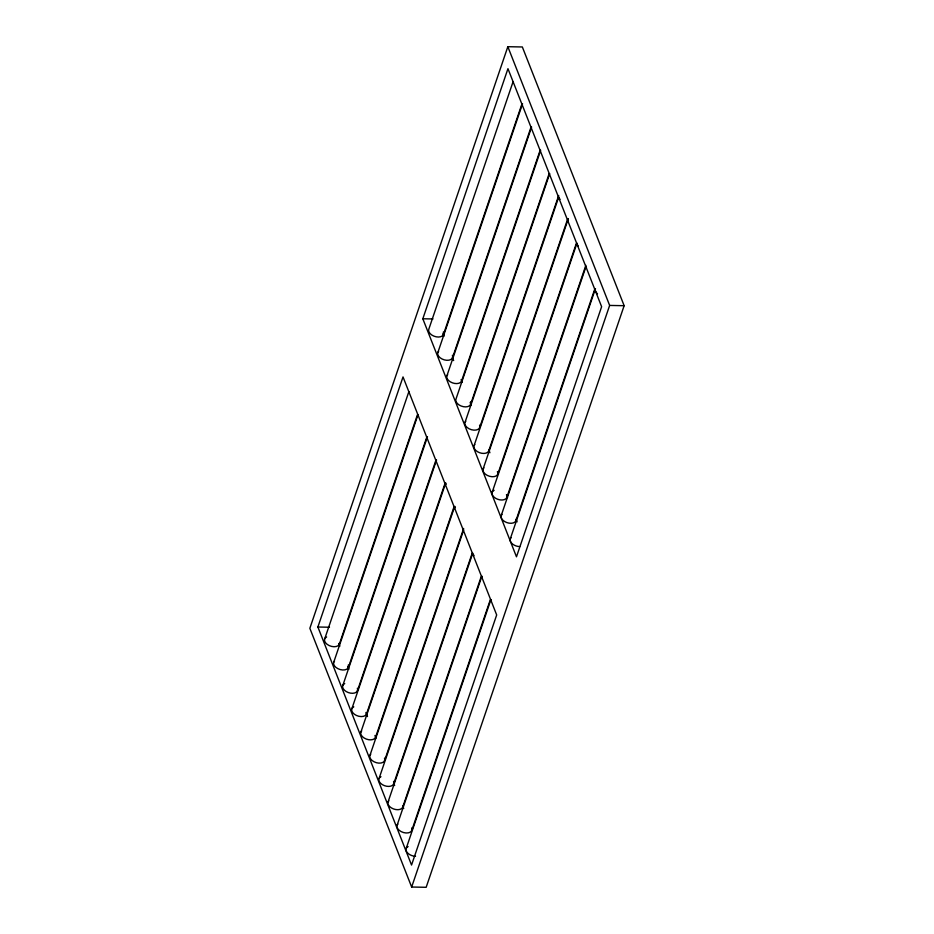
<?xml version="1.0" encoding="UTF-8"?>
<svg xmlns="http://www.w3.org/2000/svg" width="934" height="934" viewBox="0 0 934 934"><rect width="100%" height="100%" fill="white"/><g stroke="black" fill="none" stroke-linecap="round" stroke-linejoin="round"><path stroke-width="1.4" d="M507.839 46.7L309.854 628.302L411.661 887.031L426.161 887.3L624.145 305.698L522.339 46.969L507.839 46.7L609.645 305.43L411.661 887.031M317.887 627.018L403.021 376.927L496.678 614.957L411.544 865.047L317.887 627.018L329.48 627.228M422.822 318.774L507.956 68.684L601.624 306.714L516.479 556.804L422.822 318.774L432.967 318.961M513.035 81.818L428.834 329.153A7.787 4.787 18.8 0 0 436.225 336.824A7.787 4.787 18.8 0 0 443.381 331.99M324.717 638.844L408.917 391.509M443.428 334.559L522.013 103.709M437.883 352.433L522.561 103.721M339.311 644.262L417.428 414.778M333.765 662.136L417.965 414.789M531.072 127.001L452.476 357.85L453.655 360.559M446.942 375.725L531.609 127.012M348.359 667.541L426.943 436.692M342.825 685.416L427.492 436.703M461.536 381.13L540.121 150.281M540.669 150.292L456.002 399.005A7.787 4.787 18.8 0 0 463.381 406.675A7.787 4.787 18.8 0 0 470.549 401.842M357.418 690.821L436.003 459.972M351.873 708.696L436.552 459.983M470.596 404.41L549.18 173.561M465.05 422.285L549.717 173.572M366.467 714.113L445.063 483.263M360.933 731.987L445.6 483.275M479.644 427.702L558.695 195.475M474.11 445.576L558.777 196.864M375.526 737.393L454.111 506.543M369.992 755.267L454.66 506.555M488.704 450.982L567.755 218.754M483.158 468.856L568.304 218.766A7.787 4.787 18.8 0 0 568.351 221.335M384.574 760.673L463.638 528.457M379.041 778.547L463.708 529.835M497.752 474.262L576.348 243.412M492.218 492.136L576.885 243.424M393.634 783.965L472.219 553.115M388.1 801.839L472.767 553.126M506.812 497.553L585.863 265.326M501.266 515.428L585.945 266.715M402.694 807.245L481.279 576.395M397.148 825.119L481.816 576.406M515.86 520.833L594.923 288.606M510.326 538.708L595.46 288.618A7.787 4.787 18.8 0 0 597.503 293.801M411.742 830.524L490.327 599.675M406.208 848.399L490.875 599.686M609.645 305.43L624.145 305.698M442.985 333.45L444.059 336.158M461.116 379.531L462.19 382.239M470.187 402.577L471.25 405.286M488.856 450.001L489.918 452.721M497.378 471.693L498.452 474.402M506.45 494.728L507.512 497.437M516.047 519.129L517.121 521.837M338.762 643.514L339.836 646.223M347.81 666.502L348.884 669.211M365.906 712.49L367.506 716.553M374.954 735.478L376.017 738.187M393.588 782.82L394.65 785.529M402.624 805.809L403.698 808.517M415.537 856.28A7.787 4.787 18.8 0 1 407.026 852.322A7.787 4.787 18.8 0 1 408.111 846.554M491.389 600.889A7.787 4.787 18.8 0 1 491.109 599.546M393.588 781.396A7.787 4.787 18.8 0 1 384.481 785.669A7.787 4.787 18.8 0 1 380.955 776.703M357.372 688.253A7.787 4.787 18.8 0 1 348.254 692.538A7.787 4.787 18.8 0 1 344.728 683.571M384.528 758.104A7.787 4.787 18.8 0 1 376.39 762.704A7.787 4.787 18.8 0 1 370.716 754.217M455.173 507.746A7.787 4.787 18.8 0 1 454.893 506.415M348.312 664.973A7.787 4.787 18.8 0 1 340.174 669.561A7.787 4.787 18.8 0 1 334.5 661.085M375.76 736.155A7.787 4.787 18.8 0 1 366.362 739.098A7.787 4.787 18.8 0 1 361.656 730.937M446.113 484.466A7.787 4.787 18.8 0 1 445.833 483.135M339.544 643.024A7.787 4.787 18.8 0 1 329.212 645.581A7.787 4.787 18.8 0 1 326.62 637M402.928 806.007A7.787 4.787 18.8 0 1 393.529 808.949A7.787 4.787 18.8 0 1 388.824 800.788M474.052 555.66A7.787 4.787 18.8 0 1 473.281 554.317M366.7 712.875A7.787 4.787 18.8 0 1 356.379 715.432A7.787 4.787 18.8 0 1 353.788 706.851M411.696 827.956A7.787 4.787 18.8 0 1 403.558 832.556A7.787 4.787 18.8 0 1 397.884 824.068M482.329 577.597A7.787 4.787 18.8 0 1 482.049 576.266M452.43 355.282A7.787 4.787 18.8 0 1 444.292 359.87A7.787 4.787 18.8 0 1 438.618 351.382M461.77 379.893A7.787 4.787 18.8 0 1 452.383 382.835A7.787 4.787 18.8 0 1 447.678 374.674M479.597 425.133A7.787 4.787 18.8 0 1 471.46 429.722A7.787 4.787 18.8 0 1 465.786 421.234M488.937 449.744A7.787 4.787 18.8 0 1 479.539 452.686A7.787 4.787 18.8 0 1 474.834 444.526M560.061 199.397A7.787 4.787 18.8 0 1 559.291 198.055M497.705 471.693A7.787 4.787 18.8 0 1 489.568 476.293A7.787 4.787 18.8 0 1 483.894 467.806M506.765 494.985A7.787 4.787 18.8 0 1 497.647 499.258A7.787 4.787 18.8 0 1 494.121 490.292M578.169 245.969A7.787 4.787 18.8 0 1 577.119 243.284M516.093 519.596A7.787 4.787 18.8 0 1 506.707 522.538A7.787 4.787 18.8 0 1 502.002 514.377M586.459 267.906A7.787 4.787 18.8 0 1 586.178 266.575M519.654 546.588A7.787 4.787 18.8 0 1 511.704 543.273A7.787 4.787 18.8 0 1 511.061 537.657"/></g></svg>
